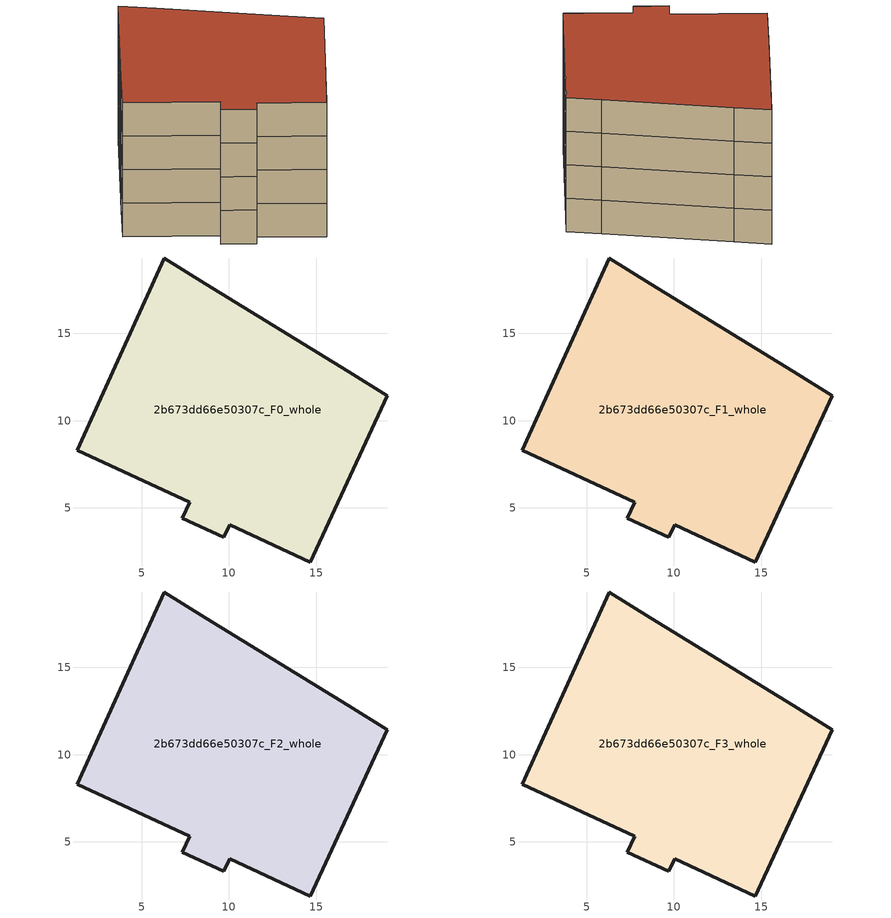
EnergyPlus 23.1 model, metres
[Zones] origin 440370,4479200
2b673dd66e50307c_F0_whole
 floor ground (EU_floor_Construction): 16.87,12.8 19.07,11.44 14.66,1.9 10.04,4.02 9.71,3.32 7.33,4.41 7.76,5.31 1.31,8.3 2.64,11.29 6.29,19.32 8.65,17.86 z0
 wall outside (EU_wall_Construction): 6.29,19.32 2.64,11.29 1.31,8.3 7.76,5.31 7.33,4.41 9.71,3.32 10.04,4.02 14.66,1.9 19.07,11.44 16.87,12.8 8.65,17.86 6.29,19.32 z0:3
2b673dd66e50307c_F1_whole
 floor to 2b673dd66e50307c_F0_whole (EU_floor_Construction): 16.87,12.8 19.07,11.44 14.66,1.9 10.04,4.02 9.71,3.32 7.33,4.41 7.76,5.31 1.31,8.3 2.64,11.29 6.29,19.32 8.65,17.86 z3
 wall outside (EU_wall_Construction): 6.29,19.32 2.64,11.29 1.31,8.3 7.76,5.31 7.33,4.41 9.71,3.32 10.04,4.02 14.66,1.9 19.07,11.44 16.87,12.8 8.65,17.86 6.29,19.32 z3:6
2b673dd66e50307c_F2_whole
 floor to 2b673dd66e50307c_F1_whole (EU_floor_Construction): 16.87,12.8 19.07,11.44 14.66,1.9 10.04,4.02 9.71,3.32 7.33,4.41 7.76,5.31 1.31,8.3 2.64,11.29 6.29,19.32 8.65,17.86 z6
 wall outside (EU_wall_Construction): 6.29,19.32 2.64,11.29 1.31,8.3 7.76,5.31 7.33,4.41 9.71,3.32 10.04,4.02 14.66,1.9 19.07,11.44 16.87,12.8 8.65,17.86 6.29,19.32 z6:9
2b673dd66e50307c_F3_whole
 floor to 2b673dd66e50307c_F2_whole (EU_floor_Construction): 16.87,12.8 19.07,11.44 14.66,1.9 10.04,4.02 9.71,3.32 7.33,4.41 7.76,5.31 1.31,8.3 2.64,11.29 6.29,19.32 8.65,17.86 z9
 wall outside (EU_wall_Construction): 6.29,19.32 2.64,11.29 1.31,8.3 7.76,5.31 7.33,4.41 9.71,3.32 10.04,4.02 14.66,1.9 19.07,11.44 16.87,12.8 8.65,17.86 6.29,19.32 z9:12
 roof outside (EU_roof_Construction): 14.66,1.9 19.07,11.44 16.87,12.8 8.65,17.86 6.29,19.32 2.64,11.29 1.31,8.3 7.76,5.31 7.33,4.41 9.71,3.32 10.04,4.02 z12
[Building]
EU S2 Campaign: North Axis=0; Terrain=City; Solar Distribution=FullExterior
[Site:Location]
Madrid: Latitude=40.5; Longitude=-3.5; Time Zone=1; Elevation=609
[SizingPeriod:WeatherFileDays]
AnnualSizingPeriod: Begin Month=1; Begin Day of Month=1; End Month=12; End Day of Month=31; Day of Week for Start Day=Monday; Use Weather File Daylight Saving Period=No; Use Weather File Rain and Snow Indicators=No
[MATERIAL]
EU_InternalMass_Material: Roughness=MediumRough; Thickness=0.1; Conductivity=1; Density=1800; Specific Heat=900; Thermal Absorptance=0.9; Solar Absorptance=0.7; Visible Absorptance=0.7
[MATERIAL:NOMASS] Roughness=MediumRough; Thermal Absorptance=0.9; Solar Absorptance=0.7; Visible Absorptance=0.7
Name | Thermal Resistance
EU_wall_NoMass; EU_roof_NoMass | 2.16768
EU_floor_NoMass | 1.14339
[CONSTRUCTION]
EU_wall_Construction: EU_wall_NoMass
EU_roof_Construction: EU_roof_NoMass
EU_floor_Construction: EU_floor_NoMass
EU_InternalMass_Construction: EU_InternalMass_Material
[ZONE] Type=1; Multiplier=1; Ceiling Height=autocalculate; Floor Area=autocalculate; Part of Total Floor Area=Yes
Name | Volume
2b673dd66e50307c_F0_whole | 510.719
2b673dd66e50307c_F1_whole; 2b673dd66e50307c_F2_whole; 2b673dd66e50307c_F3_whole | 510.718
[INTERNALMASS] Construction=EU_InternalMass_Construction; Surface Area=170.24
Name | Zone or ZoneList
2b673dd66e50307c_F0_whole_EU_InternalMass | 2b673dd66e50307c_F0_whole
2b673dd66e50307c_F1_whole_EU_InternalMass | 2b673dd66e50307c_F1_whole
2b673dd66e50307c_F2_whole_EU_InternalMass | 2b673dd66e50307c_F2_whole
2b673dd66e50307c_F3_whole_EU_InternalMass | 2b673dd66e50307c_F3_whole
[OTHEREQUIPMENT] Fuel Type=Electricity; Design Level Calculation Method=Watts/Area; Power per Zone Floor Area=1; Fraction Latent=0; Fraction Radiant=0; Fraction Lost=0; Carbon Dioxide Generation Rate=0; EndUse Subcategory=EU_Step8_InternalGains
Name | Zone or ZoneList or Space or SpaceList | Schedule
EU_Step8_InternalGain_2b673dd66e50307c_F0_whole_f000 | 2b673dd66e50307c_F0_whole | EU_Step8_GainSchedule_2b673dd66e50307c_F0_whole_f000
EU_Step8_InternalGain_2b673dd66e50307c_F1_whole_f000 | 2b673dd66e50307c_F1_whole | EU_Step8_GainSchedule_2b673dd66e50307c_F1_whole_f000
EU_Step8_InternalGain_2b673dd66e50307c_F2_whole_f000 | 2b673dd66e50307c_F2_whole | EU_Step8_GainSchedule_2b673dd66e50307c_F2_whole_f000
EU_Step8_InternalGain_2b673dd66e50307c_F3_whole_f000 | 2b673dd66e50307c_F3_whole | EU_Step8_GainSchedule_2b673dd66e50307c_F3_whole_f000
[ZONEVENTILATION:DESIGNFLOWRATE] Schedule=EU_AlwaysOn; Design Flow Rate Calculation Method=AirChanges/Hour; Air Changes per Hour=0.480546; Ventilation Type=Natural; Fan Pressure Rise=0; Fan Total Efficiency=1; Constant Term Coefficient=1; Temperature Term Coefficient=0; Velocity Term Coefficient=0; Velocity Squared Term Coefficient=0; Minimum Indoor Temperature=-100; Maximum Indoor Temperature=100; Delta Temperature=-100; Minimum Outdoor Temperature=-100; Maximum Outdoor Temperature=100; Maximum Wind Speed=40
Name | Zone or ZoneList or Space or SpaceList
EU_ConstantAir_2b673dd66e50307c_F0_whole | 2b673dd66e50307c_F0_whole
EU_ConstantAir_2b673dd66e50307c_F1_whole | 2b673dd66e50307c_F1_whole
EU_ConstantAir_2b673dd66e50307c_F2_whole | 2b673dd66e50307c_F2_whole
EU_ConstantAir_2b673dd66e50307c_F3_whole | 2b673dd66e50307c_F3_whole
[HVACTEMPLATE:THERMOSTAT] Constant Heating Setpoint=20; Constant Cooling Setpoint=50
EU_HeatOnly_2b673dd66e50307c_F0_whole; EU_HeatOnly_2b673dd66e50307c_F1_whole; EU_HeatOnly_2b673dd66e50307c_F2_whole; EU_HeatOnly_2b673dd66e50307c_F3_whole
[HVACTEMPLATE:ZONE:IDEALLOADSAIRSYSTEM] System Availability Schedule=EU_AlwaysOn; Maximum Heating Supply Air Temperature=50; Minimum Cooling Supply Air Temperature=13; Maximum Heating Supply Air Humidity Ratio=0.0156; Minimum Cooling Supply Air Humidity Ratio=0.0077; Heating Limit=NoLimit; Cooling Limit=NoLimit; Heating Availability Schedule=EU_AlwaysOn; Cooling Availability Schedule=EU_CoolingOff; Dehumidification Control Type=ConstantSensibleHeatRatio; Cooling Sensible Heat Ratio=0.7; Dehumidification Setpoint=60; Humidification Control Type=None; Humidification Setpoint=30; Outdoor Air Method=None; Outdoor Air Flow Rate per Person=0.00944; Outdoor Air Flow Rate per Zone Floor Area=0; Outdoor Air Flow Rate per Zone=0; Demand Controlled Ventilation Type=None; Outdoor Air Economizer Type=NoEconomizer; Heat Recovery Type=None; Sensible Heat Recovery Effectiveness=0.7; Latent Heat Recovery Effectiveness=0.65
Name | Template Thermostat
2b673dd66e50307c_F0_whole | EU_HeatOnly_2b673dd66e50307c_F0_whole
2b673dd66e50307c_F1_whole | EU_HeatOnly_2b673dd66e50307c_F1_whole
2b673dd66e50307c_F2_whole | EU_HeatOnly_2b673dd66e50307c_F2_whole
2b673dd66e50307c_F3_whole | EU_HeatOnly_2b673dd66e50307c_F3_whole
[SIZING:ZONE] Zone Cooling Design Supply Air Temperature Input Method=SupplyAirTemperature; Zone Cooling Design Supply Air Temperature=13; Zone Heating Design Supply Air Temperature Input Method=SupplyAirTemperature; Zone Heating Design Supply Air Temperature=50; Zone Cooling Design Supply Air Humidity Ratio=0.008; Zone Heating Design Supply Air Humidity Ratio=0.008; Cooling Design Air Flow Method=DesignDay; Cooling Design Air Flow Rate=0; Cooling Minimum Air Flow per Zone Floor Area=0.000762; Cooling Minimum Air Flow=0; Cooling Minimum Air Flow Fraction=0.2; Heating Design Air Flow Method=DesignDay; Heating Design Air Flow Rate=0; Heating Maximum Air Flow per Zone Floor Area=0.002032; Heating Maximum Air Flow=0.141576; Heating Maximum Air Flow Fraction=0.3; Account for Dedicated Outdoor Air System=No; Dedicated Outdoor Air System Control Strategy=NeutralSupplyAir; Dedicated Outdoor Air Low Setpoint Temperature for Design=autosize; Dedicated Outdoor Air High Setpoint Temperature for Design=autosize; Zone Load Sizing Method=Sensible Load Only No Latent Load; Zone Latent Cooling Design Supply Air Humidity Ratio Input Method=HumidityRatioDifference; Zone Cooling Design Supply Air Humidity Ratio Difference=0.005; Zone Latent Heating Design Supply Air Humidity Ratio Input Method=HumidityRatioDifference; Zone Humidification Design Supply Air Humidity Ratio Difference=0.005
2b673dd66e50307c_F0_whole; 2b673dd66e50307c_F1_whole; 2b673dd66e50307c_F2_whole; 2b673dd66e50307c_F3_whole
[SCHEDULE:CONSTANT]
Name | Hourly Value
EU_AlwaysOn | 1
EU_CoolingOff | 0
[SCHEDULE:FILE] Column Number=1; Rows to Skip at Top=0; Number of Hours of Data=8760; Column Separator=Comma; Interpolate to Timestep=No; Minutes per Item=60; Adjust Schedule for Daylight Savings=Yes
Name | File
EU_Step8_GainSchedule_2b673dd66e50307c_F0_whole_f000 | C:\Users\o_iseri\Desktop\OpenUBEM\openubem\outputs\eu_evidence\EU-11\ES-MAD-BERRUGUETE\idfs\2b673dd66e50307c\2b673dd66e50307c_F0_whole_f000_gain.csv
EU_Step8_GainSchedule_2b673dd66e50307c_F1_whole_f000 | C:\Users\o_iseri\Desktop\OpenUBEM\openubem\outputs\eu_evidence\EU-11\ES-MAD-BERRUGUETE\idfs\2b673dd66e50307c\2b673dd66e50307c_F1_whole_f000_gain.csv
EU_Step8_GainSchedule_2b673dd66e50307c_F2_whole_f000 | C:\Users\o_iseri\Desktop\OpenUBEM\openubem\outputs\eu_evidence\EU-11\ES-MAD-BERRUGUETE\idfs\2b673dd66e50307c\2b673dd66e50307c_F2_whole_f000_gain.csv
EU_Step8_GainSchedule_2b673dd66e50307c_F3_whole_f000 | C:\Users\o_iseri\Desktop\OpenUBEM\openubem\outputs\eu_evidence\EU-11\ES-MAD-BERRUGUETE\idfs\2b673dd66e50307c\2b673dd66e50307c_F3_whole_f000_gain.csv
